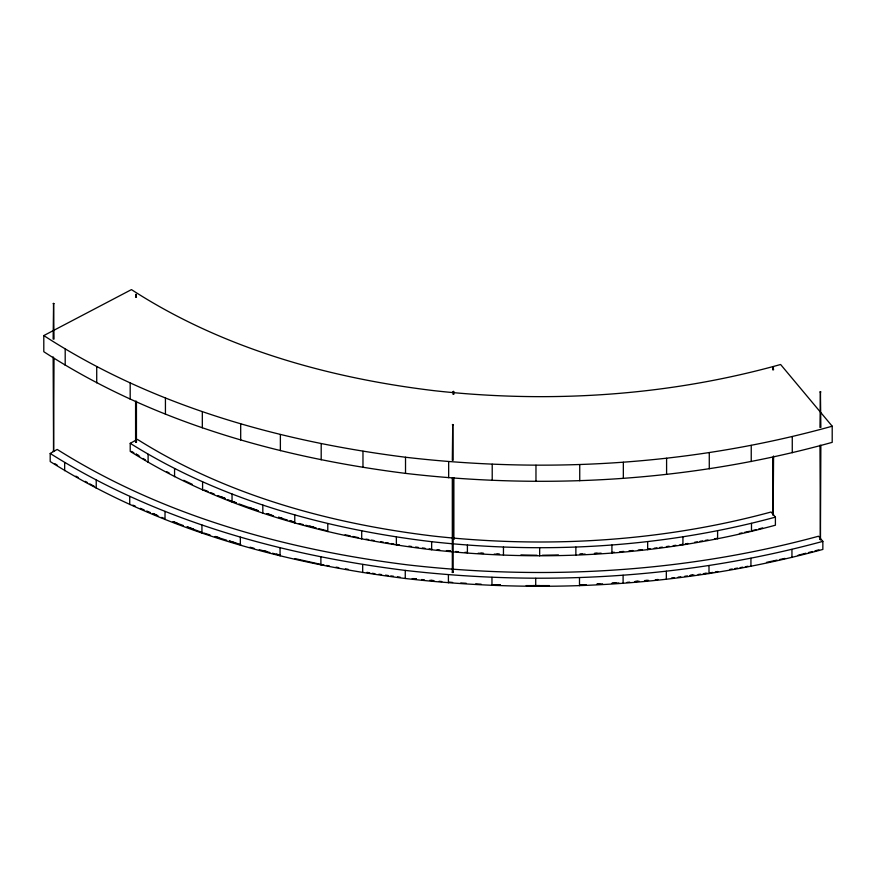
<?xml version="1.0" encoding="UTF-8"?>
<svg xmlns="http://www.w3.org/2000/svg" width="876" height="876" viewBox="0 0 876 876"><rect width="100%" height="100%" fill="white"/><g stroke="black" fill="none" stroke-linecap="round" stroke-linejoin="round"><path stroke-width="1.31" d="M53.14 339.089L53.578 303.293L54.016 339.089M54.005 303.611L53.151 303.611M54.016 358.229L53.578 451.458L53.14 356.86M135.583 297.303L136.01 294.314L136.448 297.303M136.448 294.566L135.583 294.566M135.594 442.292L136.448 442.227L135.594 442.292L135.583 401.208M136.437 442.292L136.448 401.208M453.001 394.299L453.44 391.309L453.877 394.299M453.867 391.627L453.023 391.627M452.312 460.272L452.75 424.466L453.188 460.272M453.166 424.783L452.323 424.783M453.877 477.705L453.877 539.222L453.023 539.156M452.323 572.444L453.188 572.378L452.323 572.444L452.312 478.044M453.166 572.444L453.188 478.044M772.698 369.88L773.136 366.891L773.574 369.88M773.574 367.143L772.698 367.143M773.574 456.013L773.136 515.055L772.698 457.381M819.98 427.455L820.418 391.66L820.856 427.455M820.856 391.911L819.98 391.911M820.856 445.227L820.418 539.824L819.98 445.227M53.151 451.14L54.016 451.206M772.709 514.738L773.574 514.803M820.002 539.506L820.856 539.572M50.195 453.472L57.192 449.432C162.301 515.679 284.82 549.471 407.263 564.823C544.5 580.602 685.032 572.521 818.534 536.221L822.849 541.368L822.849 549.438C687.299 586.296 544.598 594.508 405.26 578.488C281.087 562.918 156.837 528.666 50.195 461.542L50.195 453.472C156.837 520.596 281.087 554.847 405.26 570.407C544.598 586.438 687.299 578.226 822.849 541.368M130.217 443.311L137.433 439.402C226.347 495.323 330.011 523.651 433.576 536.101C546.252 548.518 661.522 541.707 771.088 512L775.402 517.136L775.402 525.206C663.811 555.472 546.416 562.414 431.649 549.767C326.244 537.097 220.73 508.277 130.217 451.381L130.217 443.311C220.73 500.207 326.244 529.027 431.649 541.697C546.416 554.344 663.811 547.401 775.402 517.136M43.8 335.574L131.455 289.606C221.803 348.133 327.909 377.895 434.014 390.663C549.789 403.595 668.257 395.908 780.604 364.493L832.2 426.207L832.2 442.347C693.869 480.88 547.971 489.98 405.522 473.379C278.732 457.381 151.789 421.816 43.8 351.714L43.8 335.574C151.789 405.676 278.732 441.241 405.522 457.239C547.971 473.839 693.869 464.729 832.2 426.207M752.385 530.604L756.207 529.608M758.758 528.94L762.591 527.932M798.08 555.264L805.887 553.227M808.493 552.548L812.402 551.53M814.998 550.851L818.907 549.832M739.399 533.495L742.005 532.926M744.6 532.356L749.812 531.228M766.478 562.392L777.045 560.103M779.684 559.534L784.973 558.395M685.339 543.919L687.999 543.448M694.646 542.277L697.318 541.817M699.979 541.346L702.64 540.875M705.3 540.415L707.961 539.945M714.608 538.773L717.269 538.313M710.053 572.86L712.67 572.4M715.287 571.951L717.904 571.502M729.686 569.455L732.303 568.995M734.92 568.546L737.537 568.086M740.154 567.637L742.771 567.177M745.388 566.728L748.005 566.268M650.167 548.77L647.463 548.978M654.23 548.223L656.945 547.85M659.65 547.489L662.365 547.128M666.428 546.58L669.133 546.208M673.195 545.66L675.9 545.299M679.962 544.752L682.678 544.379M690.102 575.401L692.774 575.05M703.428 573.638L706.089 573.276M671.465 578.04L674.126 577.678M678.123 577.153L680.783 576.802M684.78 576.266L687.441 575.915M690.102 575.565L694.099 575.028M698.095 574.503L700.756 574.152M703.428 573.791L707.414 573.265M614.426 552.296L611.787 552.384M619.715 551.792L623.679 551.409M628.968 550.905L632.932 550.522M638.21 550.019L642.174 549.646M635.111 581.467L637.805 581.215M644.55 580.591L647.255 580.339M627.019 582.387L629.713 582.135M635.111 581.631L639.152 581.259M644.55 580.755L648.601 580.372M655.347 579.748L658.04 579.496M453.33 538.981L453.877 539.222M579.803 554.212L582.463 554.07M594.465 553.38L597.125 553.227M579.803 554.377L585.135 554.07M594.465 553.544L601.122 553.161M580.799 584.894L583.515 584.741M597.125 584.007L599.841 583.854M612.083 583.186L616.167 582.967M580.799 585.048L586.241 584.752M597.125 584.161L602.568 583.865M612.083 583.35L618.883 582.989M542.343 555.253L558.406 554.946M539.824 585.595L532.991 585.595M549.383 585.606L526.169 585.606M520.924 554.957L536.988 555.253M493.396 584.719L500.229 584.872M492.038 584.85L500.229 585.037M480.858 553.194L483.519 553.347M496.856 554.092L499.517 554.245M478.197 553.205L483.519 553.501M494.184 554.103L499.517 554.409M452.629 582.463L448.545 582.058M460.776 582.956L466.218 583.285M475.723 583.865L481.165 584.193M447.702 550.555L450.352 550.807M437.135 549.712L439.774 549.964M446.388 550.588L450.352 550.971M455.63 551.475L458.279 551.716M464.882 552.351L467.532 552.438M413.538 578.565L416.231 578.839M431.047 580.306L433.74 580.58M412.191 578.598L416.231 578.992M421.619 579.529L424.312 579.803M429.7 580.339L433.74 580.744M439.117 581.281L441.811 581.544M396.62 544.478L399.336 544.85M408.818 546.12L411.523 546.482M415.585 547.029L418.301 547.39M422.363 547.938L425.068 548.299M429.141 548.847L431.846 549.208M366.935 572.389L369.595 572.762M366.935 572.554L369.595 572.926M372.256 573.298L374.906 573.67M378.892 574.218L381.553 574.59M385.539 575.149L388.188 575.521M390.849 575.893L393.499 576.255M397.485 576.813L400.146 577.185M366.004 539.134L368.665 539.594M371.336 540.065L373.997 540.525M380.655 541.697L383.316 542.156M385.977 542.616L388.637 543.087M391.298 543.547L393.959 544.018M321.218 564.472L323.912 564.954M326.606 565.436L329.299 565.929M336.034 567.144L338.716 567.626M345.451 568.842L348.144 569.323M345.089 534.765L350.29 535.893M352.897 536.462L358.109 537.59M294.905 558.592L319.904 564.177M309.71 526.115L313.663 527.144M299.165 523.519L303.118 524.549M305.757 525.239L316.302 527.998M318.941 528.688L326.847 530.746M263.26 550.588L267.224 551.65M276.477 554.136L280.44 555.198M250.043 547.204L254.007 548.266M259.296 549.679L269.863 552.526M272.513 553.227L280.44 555.362M267.136 513.675L270.969 514.858M278.623 517.212L282.455 518.395M290.109 520.749L293.942 521.932M267.136 513.84L273.52 515.8M278.623 517.377L287.558 520.125M290.109 520.913L293.942 522.096M215.233 536.462L219.066 537.678M229.293 540.919L235.677 542.934M203.725 532.991L210.12 535.006M215.233 536.627L226.731 540.273M229.293 541.072L240.791 544.554M236.432 502.857L232.589 501.477L236.432 503.021M249.233 507.445L258.19 510.664M238.995 503.941L258.19 510.817M173.207 521.658L177.018 523.06M187.19 526.804L193.552 529.148M173.207 521.822L183.38 525.567M187.19 526.969L202.444 532.586M221.562 496.922L225.241 498.444M204.415 490.002L208.083 491.513M210.536 492.531L214.215 494.053M217.894 495.564L225.241 498.608M227.694 499.616L231.363 501.138M152.993 513.511L156.771 515.121M132.856 505.134L135.375 506.208M140.401 508.343L144.179 509.941M146.697 511.004L150.475 512.613M152.993 513.675L158.019 515.811M161.797 517.409L164.316 518.482M183.73 480.289L192.238 484.319M166.812 471.715L169.221 473.018M75.873 476.15L78.205 477.442M85.213 481.329L87.545 482.621M89.878 483.924L94.553 486.519M136.196 454.075L138.496 455.476M131.619 451.403L133.908 452.815M136.196 454.228L139.634 456.352M143.084 458.466L145.372 459.878M55.013 463.743L57.312 465.211M792.265 436.576L792.265 452.728M791.948 549.427L791.948 557.497M751.488 523.399L751.488 531.469M751.236 445.413L751.236 461.553M750.94 558.286L750.94 566.356M717.597 530.779L717.597 538.85M709.275 452.651L709.275 468.802M709.002 565.567L709.002 573.638M682.93 536.857L682.93 544.938M666.592 458.279L666.592 474.431M666.329 571.229L666.329 579.299M647.66 541.62L647.66 549.701M623.34 462.265L623.34 478.416M623.099 575.258L623.099 583.328M611.919 545.047L611.919 553.117M579.737 464.598L579.737 480.738M579.496 577.623L579.496 585.694M575.871 547.106L575.871 555.176M539.66 547.807L539.66 555.877M535.97 465.255L535.97 481.406M535.718 578.324L535.718 586.394M503.459 547.128L503.459 555.198M492.213 464.247L492.213 480.387M491.962 577.35L491.962 585.42M467.401 545.091L467.401 553.161M453.001 477.705L453.001 539.222M448.665 461.575L448.665 477.716M448.413 574.711L448.413 582.781M431.649 541.697L431.649 549.767M405.522 457.239L405.522 473.379M405.26 570.407L405.26 578.488M396.368 536.966L396.368 545.036M362.971 451.271L362.971 467.412M362.686 564.483L362.686 572.554M361.7 530.9L361.7 538.97M327.788 523.552L327.788 531.622M321.196 443.694L321.196 459.834M320.89 556.939L320.89 565.009M294.774 514.924L294.774 523.005M280.375 434.529L280.375 450.68M280.057 547.818L280.057 555.888M262.822 505.08L262.822 513.15M240.692 423.842L240.692 439.982M240.342 537.152L240.342 545.222M232.041 494.042L232.041 502.112M202.586 481.877L202.586 489.947M202.323 411.654L202.323 427.806M201.94 525.009L201.94 533.079M174.565 468.616L174.565 476.686M165.433 398.032L165.433 414.184M165.016 511.409L165.016 519.49M148.11 454.326L148.11 462.397M130.185 383.042L130.185 399.182M129.725 496.451L129.725 504.521M96.721 366.726L96.721 382.867M96.229 480.168L96.229 488.239M65.196 349.174L65.196 365.314M64.66 462.637L64.66 470.708"/></g></svg>
